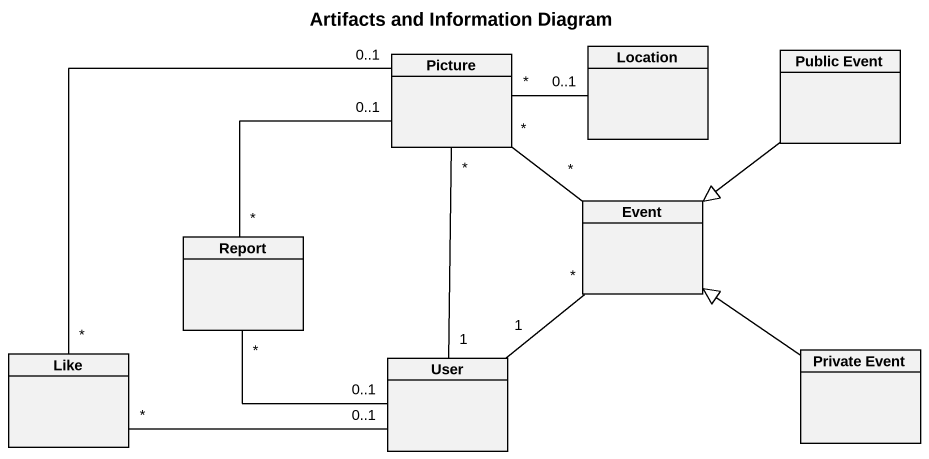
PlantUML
@startuml
title Artifacts and Information Diagram
hide circle
hide empty members
class Picture
class Location
class "Public Event" as Public_Event
class Event
class Report
class Like
class User
class "Private Event" as Private_Event
Picture "*" -right- "0..1" Location
Picture "*" -- "*" Event
Picture "0..1" -- "*" Report
Picture "0..1" -- "*" Like
Picture "*" -- "1" User
Public_Event --|> Event
Report "*" -right- "0..1" User
Like "*" -right- "0..1" User
User "1" -up- "*" Event
Private_Event -up-|> Event
@enduml
